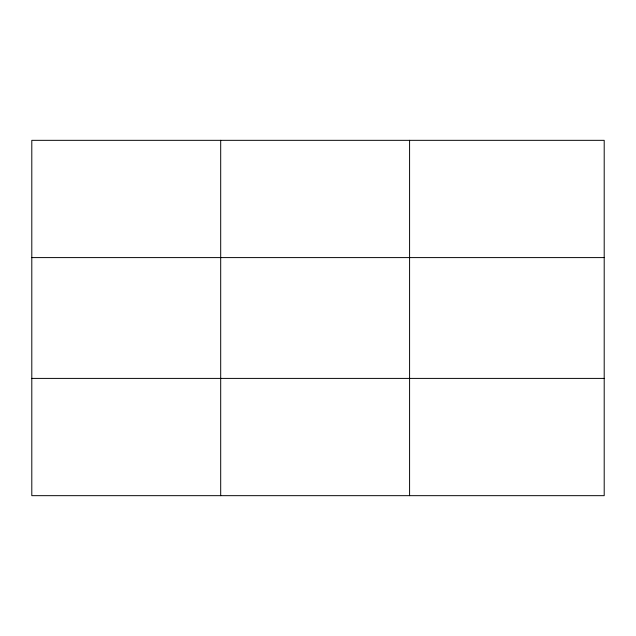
<?xml version="1.0" encoding="UTF-8"?>
<svg xmlns="http://www.w3.org/2000/svg" width="636" height="636" viewBox="0 0 636 636"><rect width="100%" height="100%" fill="white"/><g stroke="black" fill="none" stroke-linecap="round" stroke-linejoin="round"><path stroke-width="0.95" d="M604.2 257.596L604.2 140.333L31.8 140.333L31.8 495.667L604.2 495.667L604.2 257.596L31.8 257.596M31.8 378.404L604.2 378.404M409.584 140.333L409.584 495.667M220.692 140.333L220.692 495.667"/></g></svg>
